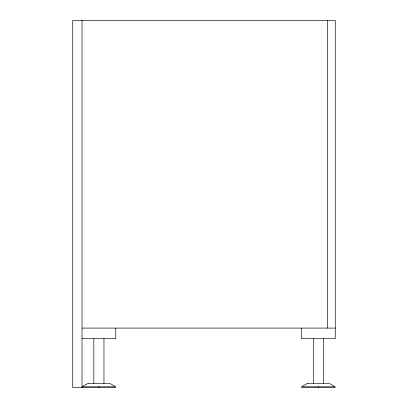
<?xml version="1.0" encoding="UTF-8"?>
<svg xmlns="http://www.w3.org/2000/svg" width="408" height="408" viewBox="0 0 408 408"><rect width="100%" height="100%" fill="white"/><g stroke="black" fill="none" stroke-linecap="round" stroke-linejoin="round"><path stroke-width="0.61" d="M82.023 328.088L335.264 328.088M82.023 338.64L115.785 338.64L115.785 328.088M115.785 387.6L72.736 387.6L72.736 20.4L335.264 20.4L335.264 338.64L301.497 338.64L301.497 328.088M301.497 387.6L335.264 387.6M327.665 20.4L327.665 328.088M323.442 338.64L323.442 383.377M318.383 386.784L318.383 387.6M313.319 338.64L313.319 383.377M103.969 338.64L103.969 383.377M98.904 386.784L98.904 387.6M93.84 338.64L93.84 383.377M82.023 20.4L82.023 387.6M88.103 383.377L82.023 386.784L115.785 386.784L109.706 383.377L88.103 383.377M307.576 383.377L301.497 386.784L335.264 386.784L329.185 383.377L307.576 383.377"/></g></svg>
